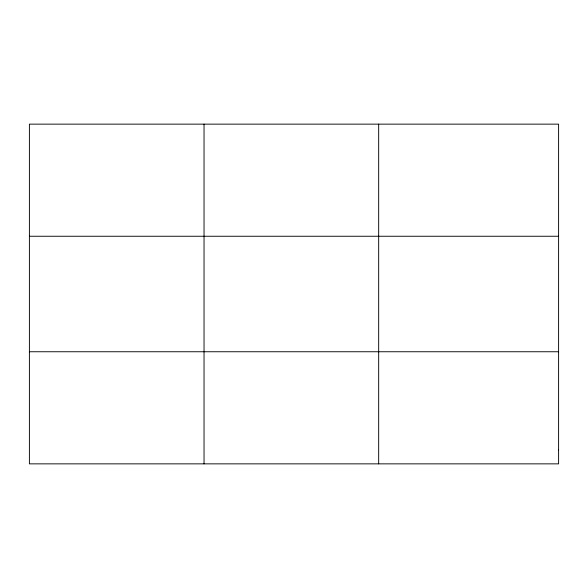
<?xml version="1.0" encoding="UTF-8"?>
<svg xmlns="http://www.w3.org/2000/svg" width="588" height="588" viewBox="0 0 588 588"><rect width="100%" height="100%" fill="white"/><g stroke="black" fill="none" stroke-linecap="round" stroke-linejoin="round"><path stroke-width="0.88" d="M204.036 124.142L204.036 463.858M378.672 124.142L378.672 463.858M29.4 236.251L558.6 236.251M29.4 351.749L558.6 351.749M558.6 449.842L558.6 463.858L29.4 463.858L29.4 124.142L558.6 124.142L558.6 449.842"/></g></svg>
